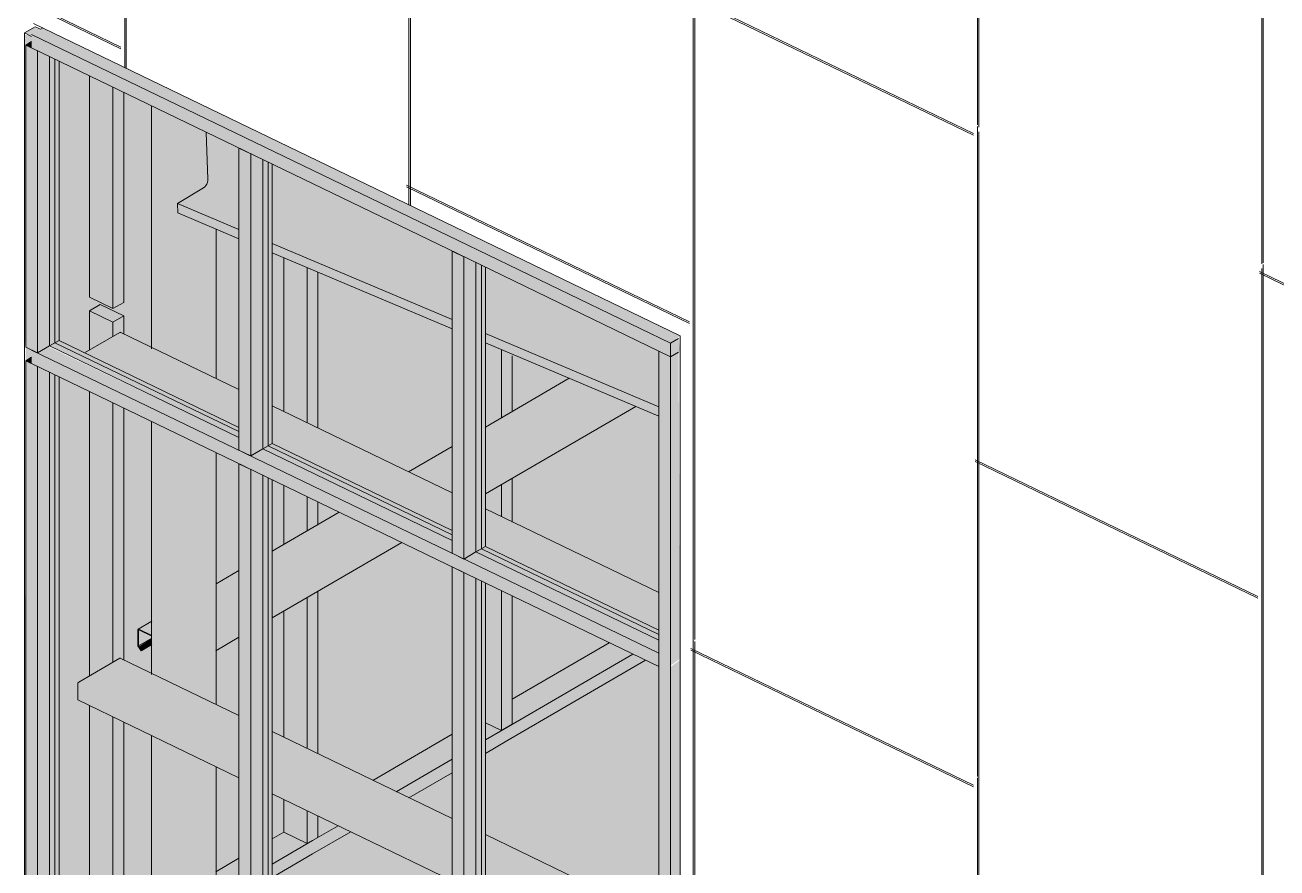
# Model space of a CAD drawing. Header units: inches. Extents: x 27328 to 120839, y -4075 to 4147.
# Drawn here: x 42355.1 to 42512.1, y -2144.7 to -2038.9 of the extents above; entities that cross this region are included whole.
import ezdxf

# ---------------------------------------------------------------- set-up
doc = ezdxf.new("R2010")
doc.units = ezdxf.units.IN
doc.header["$MEASUREMENT"] = 0
for name, color, linetype, lineweight in [('A-GLAZ-CURT', 52, 'Continuous', 9), ('A-GLAZ-CWMG', 51, 'Continuous', 9), ('A-WALL-PATT', 111, 'Continuous', 9), ('C-BLDG-PADS', 91, 'Continuous', 9), ('Conc', 7, 'Continuous', 9), ('L-SITE-WALL', 31, 'Continuous', 9), ('S-BEAM', 12, 'Continuous', 9), ('S-COLS', 52, 'Continuous', 9)]:
    doc.layers.add(name, color=color, linetype=linetype, lineweight=lineweight)

# ---------------------------------------------------------------- blocks, each defined once
blk = doc.blocks.new('HSS-Hollow Structural Section-Column - HSS6X6X1_4-556719-Axon - Looking South West')
at = {"layer": 'S-COLS'}
h = blk.add_hatch(color=256, dxfattribs=at)
h.paths.add_polyline_path([(-34535.29, -2163.25), (-34535.29, -2130.01), (-34539.04, -2128.2), (-34539.04, -2161.44)], flags=0)
h.paths.add_polyline_path([(-34535.29, -2122.18), (-34535.29, -2090.59), (-34539.04, -2088.78), (-34539.04, -2120.37), (-34536.44, -2121.63)], flags=0)
h.paths.add_polyline_path([(-34535.29, -2081.29), (-34535.33, -2062.75), (-34535.91, -2062.5), (-34535.95, -2061.33), (-34535.29, -2060.94), (-34535.29, -2050.97), (-34539.04, -2049.16), (-34539.04, -2079.48), (-34535.95, -2080.97)], flags=0)
h = blk.add_hatch(color=256, dxfattribs=at)
h.paths.add_polyline_path([(-34535.08, -2163.31), (-34534.63, -2163.23), (-34534.84, -2130.23), (-34535.29, -2130.01), (-34535.29, -2163.25)], flags=0)
h.paths.add_polyline_path([(-34534.63, -2122.5), (-34534.84, -2090.81), (-34535.29, -2090.59), (-34535.08, -2122.29), (-34534.7, -2122.47)], flags=0)
h.paths.add_polyline_path([(-34534.63, -2081.61), (-34534.84, -2062.96), (-34535.29, -2062.77), (-34535.08, -2081.39), (-34534.77, -2081.54)], flags=0)
h.paths.add_polyline_path([(-34535.29, -2060.94), (-34534.63, -2060.54), (-34534.84, -2051.19), (-34535.29, -2050.97), (-34535.29, -2059.46)], flags=0)
h = blk.add_hatch(color=256, dxfattribs=at)
h.paths.add_polyline_path([(-34534.63, -2163.23), (-34531.22, -2161.09), (-34531.22, -2131.98), (-34534.63, -2130.33), (-34534.63, -2161.54)], flags=0)
h.paths.add_polyline_path([(-34531.22, -2124.15), (-34531.43, -2092.46), (-34534.63, -2090.91), (-34534.63, -2122.5), (-34534.02, -2122.8)], flags=0)
h.paths.add_polyline_path([(-34531.22, -2083.26), (-34531.43, -2064.4), (-34534.63, -2063.04), (-34534.63, -2081.61), (-34531.22, -2083.26)], flags=0)
h.paths.add_polyline_path([(-34534.63, -2060.54), (-34532.27, -2058.9), (-34532.12, -2058.25), (-34532.39, -2052.37), (-34534.63, -2051.29), (-34534.63, -2059.37)], flags=0)
blk.add_hatch(color=256, dxfattribs=at).paths.add_polyline_path([(-34531.22, -2161.25), (-34531.11, -2161.09), (-34531.22, -2161.09)], flags=0)
for p, q in [((-34539.19, -2049.08), (-34539.19, -2079.57)), ((-34531.1, -2083.32), (-34531.1, -2064.54)), ((-34539.19, -2088.71), (-34539.19, -2120.47)), ((-34531.1, -2124.21), (-34531.1, -2092.62)), ((-34539.19, -2128.12), (-34539.19, -2161.26)), ((-34531.1, -2161.08), (-34531.1, -2132.04)), ((-34535.29, -2163.25), (-34539.04, -2161.44)), ((-34531.22, -2161.25), (-34534.63, -2163.23))]:
    blk.add_line(p, q, dxfattribs=at)
for points in [[(-34531.1, -2161.08, 0), (-34531.11, -2161.13, 0), (-34531.22, -2161.25, 0)], [(-34539.04, -2161.44, 0), (-34539.17, -2161.33, 0), (-34539.18, -2161.2, 0)], [(-34534.63, -2163.23, 0), (-34534.84, -2163.3, 0), (-34535.08, -2163.31, 0), (-34535.29, -2163.25, 0)]]:
    blk.add_polyline3d(points, dxfattribs=at)
blk = doc.blocks.new('W-Wide Flange - W21X166-773988-Axon - Looking South West')
at = {"layer": 'S-BEAM'}
h = blk.add_hatch(color=256, dxfattribs=at)
h.paths.add_polyline_path([(-34475.57, -2082.16), (-34475.57, -2079.85), (-34497.32, -2069.33), (-34497.32, -2072.97), (-34478.95, -2080.74)], flags=0)
h.paths.add_polyline_path([(-34501.49, -2071.21), (-34501.49, -2067.32), (-34524.07, -2056.4), (-34524.07, -2061.66), (-34506.34, -2069.15)], flags=0)
h.paths.add_polyline_path([(-34528.24, -2059.89), (-34528.24, -2054.38), (-34532.33, -2052.4), (-34532.08, -2058.27), (-34529.47, -2059.37)], flags=0)
h = blk.add_hatch(color=256, dxfattribs=at)
h.paths.add_polyline_path([(-34475.57, -2083.52), (-34475.57, -2082.16), (-34497.32, -2073.19), (-34497.32, -2074.33), (-34477.66, -2082.64)], flags=0)
h.paths.add_polyline_path([(-34501.49, -2072.56), (-34501.49, -2071.21), (-34524.07, -2061.88), (-34524.07, -2063.02), (-34507.23, -2070.14)], flags=0)
h.paths.add_polyline_path([(-34528.24, -2061.25), (-34528.24, -2059.89), (-34532.13, -2058.46), (-34532.53, -2059.26), (-34532.53, -2059.44), (-34530.09, -2060.47)], flags=0)
h = blk.add_hatch(color=256, dxfattribs=at)
h.paths.add_polyline_path([(-34475.57, -2086.86), (-34475.57, -2083.52), (-34497.32, -2074.33), (-34497.32, -2077.67), (-34480.98, -2084.58)], flags=0)
h.paths.add_polyline_path([(-34501.49, -2075.91), (-34501.49, -2072.56), (-34524.07, -2063.02), (-34523.89, -2066.43), (-34502.68, -2075.4)], flags=0)
h.paths.add_polyline_path([(-34528.24, -2064.59), (-34528.24, -2061.25), (-34532.86, -2059.48), (-34535.95, -2061.33), (-34531, -2063.42)], flags=0)
h = blk.add_hatch(color=256, dxfattribs=at)
h.paths.add_polyline_path([(-34475.57, -2088.02), (-34475.57, -2086.86), (-34497.32, -2077.67), (-34497.21, -2078.87), (-34488.25, -2082.66)], flags=0)
h.paths.add_polyline_path([(-34501.49, -2077.06), (-34501.49, -2075.91), (-34524.07, -2066.43), (-34524.07, -2067.51), (-34507.23, -2074.63)], flags=0)
h.paths.add_polyline_path([(-34528.24, -2065.75), (-34528.24, -2064.59), (-34535.95, -2061.33), (-34535.91, -2062.5), (-34535.33, -2062.75)], flags=0)
for p, q in [((-34532.12, -2058.25), (-34532.33, -2052.4)), ((-34535.95, -2061.33), (-34532.68, -2059.37)), ((-34535.91, -2062.5), (-34535.95, -2061.33)), ((-34535.95, -2061.33), (-34528.24, -2064.59)), ((-34535.91, -2062.5), (-34528.24, -2065.75)), ((-34524.07, -2066.36), (-34501.49, -2075.91)), ((-34524.07, -2067.51), (-34501.49, -2077.06)), ((-34497.32, -2077.67), (-34475.57, -2086.86)), ((-34497.32, -2078.82), (-34475.57, -2088.02))]:
    blk.add_line(p, q, dxfattribs=at)
blk.add_polyline3d([(-34532.68, -2059.37, 0), (-34532.53, -2059.26, 0), (-34532.39, -2059.09, 0), (-34532.27, -2058.9, 0), (-34532.18, -2058.68, 0), (-34532.13, -2058.46, 0), (-34532.12, -2058.25, 0)], dxfattribs=at)
blk = doc.blocks.new('Girt_C - 8_D-841280-Axon - Looking South West')
at = {"layer": 'S-BEAM'}
h = blk.add_hatch(color=256, dxfattribs=at)
h.paths.add_polyline_path([(-34475.57, -2156.59), (-34475.57, -2151.11), (-34497.32, -2140.6), (-34497.24, -2146.11)], flags=0)
h.paths.add_polyline_path([(-34501.49, -2144.05), (-34501.49, -2138.58), (-34524.07, -2127.66), (-34523.85, -2133.24), (-34507.23, -2141.28)], flags=0)
h.paths.add_polyline_path([(-34528.24, -2131.12), (-34528.24, -2125.64), (-34543.2, -2118.41), (-34548.34, -2121.4), (-34530.45, -2130.05)], flags=0)
h = blk.add_hatch(color=256, dxfattribs=at)
h.paths.add_polyline_path([(-34475.57, -2156.88), (-34475.57, -2156.59), (-34497.32, -2146.21), (-34497.23, -2146.41)], flags=0)
h.paths.add_polyline_path([(-34501.49, -2144.35), (-34501.49, -2144.05), (-34524.07, -2133.28), (-34523.98, -2133.47), (-34507.23, -2141.57)], flags=0)
h.paths.add_polyline_path([(-34528.24, -2131.41), (-34528.24, -2131.12), (-34548.43, -2121.5), (-34548.47, -2121.63), (-34530.44, -2130.35)], flags=0)
h = blk.add_hatch(color=256, dxfattribs=at)
h.paths.add_polyline_path([(-34475.57, -2158.89), (-34475.57, -2156.88), (-34497.32, -2146.37), (-34497.32, -2148.37)], flags=0)
h.paths.add_polyline_path([(-34501.49, -2146.35), (-34501.49, -2144.35), (-34524.07, -2133.43), (-34524.07, -2135.44), (-34501.99, -2146.11)], flags=0)
h.paths.add_polyline_path([(-34528.24, -2133.42), (-34528.24, -2131.41), (-34548.47, -2121.63), (-34548.47, -2123.64)], flags=0)
h = blk.add_hatch(color=256, dxfattribs=at)
h.paths.add_polyline_path([(-34475.57, -2151.11), (-34475.57, -2151.06), (-34485.91, -2146.11)], flags=0)
h.paths.add_polyline_path([(-34501.49, -2138.58), (-34501.49, -2138.53), (-34507.23, -2135.8)], flags=0)
h.paths.add_polyline_path([(-34528.24, -2125.64), (-34528.24, -2125.6), (-34530.95, -2124.33)], flags=0)
for p, q in [((-34548.34, -2121.4), (-34543.2, -2118.41)), ((-34543.2, -2118.41), (-34543.11, -2118.4)), ((-34528.24, -2125.59), (-34543.12, -2118.4)), ((-34548.47, -2123.64), (-34548.47, -2121.63)), ((-34548.47, -2123.64), (-34528.24, -2133.42)), ((-34501.49, -2138.53), (-34524.07, -2127.61)), ((-34523.98, -2135.48), (-34501.49, -2146.35)), ((-34475.57, -2151.06), (-34497.32, -2140.55)), ((-34497.23, -2148.41), (-34475.57, -2158.89))]:
    blk.add_line(p, q, dxfattribs=at)
blk.add_polyline3d([(-34548.47, -2121.63, 0), (-34548.43, -2121.5, 0), (-34548.34, -2121.4, 0)], dxfattribs=at)
blk = doc.blocks.new('Girt_C - 8_D-V92-Axon - Looking South West')
at = {"layer": 'S-BEAM'}
h = blk.add_hatch(color=256, dxfattribs=at)
h.paths.add_polyline_path([(-34475.57, -2114.91), (-34475.57, -2110.22), (-34497.32, -2099.7), (-34497.23, -2104.43), (-34494.81, -2105.6)], flags=0)
h.paths.add_polyline_path([(-34501.49, -2102.37), (-34501.49, -2097.69), (-34524.07, -2086.77), (-34524.07, -2091.45), (-34507.23, -2099.6)], flags=0)
h.paths.add_polyline_path([(-34528.24, -2089.44), (-34528.24, -2084.75), (-34543.2, -2077.51), (-34547.6, -2080.07), (-34531, -2088.1)], flags=0)
h = blk.add_hatch(color=256, dxfattribs=at)
h.paths.add_polyline_path([(-34475.57, -2110.22), (-34475.57, -2110.17), (-34487.54, -2104.43)], flags=0)
h.paths.add_polyline_path([(-34501.49, -2097.69), (-34501.49, -2097.64), (-34507.23, -2094.91)], flags=0)
h.paths.add_polyline_path([(-34528.24, -2084.75), (-34528.24, -2084.7), (-34531, -2083.41)], flags=0)
for p, q in [((-34547.6, -2080.07), (-34543.2, -2077.51)), ((-34543.2, -2077.51), (-34543.11, -2077.51)), ((-34528.24, -2084.7), (-34543.12, -2077.5)), ((-34501.49, -2097.64), (-34524.07, -2086.72)), ((-34475.57, -2110.17), (-34497.32, -2099.65))]:
    blk.add_line(p, q, dxfattribs=at)
blk = doc.blocks.new('Girt_C - 8_D-757212-Axon - Looking South West')
at = {"layer": 'S-BEAM'}
h = blk.add_hatch(color=256, dxfattribs=at)
h.paths.add_polyline_path([(-34539.18, -2115.55), (-34539.18, -2113.85), (-34540.78, -2114.78), (-34539.59, -2115.35)], flags=0)
h.paths.add_polyline_path([(-34531.11, -2115.15), (-34528.24, -2113.48), (-34528.24, -2107.47), (-34531.11, -2109.15)], flags=0)
h.paths.add_polyline_path([(-34524.07, -2111.05), (-34509.97, -2102.84), (-34515.6, -2100.11), (-34524.07, -2105.04)], flags=0)
h.paths.add_polyline_path([(-34501.49, -2097.64), (-34501.49, -2091.89), (-34506.88, -2095.03)], flags=0)
h.paths.add_polyline_path([(-34497.32, -2095.47), (-34480.76, -2085.83), (-34486.73, -2083.3), (-34497.32, -2089.46)], flags=0)
h = blk.add_hatch(color=256, dxfattribs=at)
h.paths.add_polyline_path([(-34531.11, -2115.46), (-34528.24, -2113.58), (-34528.24, -2113.48), (-34531.11, -2115.36)], flags=0)
h.paths.add_polyline_path([(-34524.07, -2111.36), (-34509.88, -2102.88), (-34509.97, -2102.84), (-34524.07, -2111.26), (-34524.07, -2111.36)], flags=0)
h.paths.add_polyline_path([(-34497.32, -2095.78), (-34480.67, -2085.86), (-34480.76, -2085.83), (-34497.32, -2095.68), (-34497.32, -2095.78)], flags=0)
h = blk.add_hatch(color=256, dxfattribs=at)
h.paths.add_polyline_path([(-34531.11, -2117.47), (-34528.24, -2115.79), (-34528.24, -2113.79), (-34531.11, -2115.46)], flags=0)
h.paths.add_polyline_path([(-34524.07, -2113.36), (-34507.8, -2103.89), (-34509.68, -2102.98), (-34524.07, -2111.36)], flags=0)
h.paths.add_polyline_path([(-34497.32, -2097.78), (-34478.46, -2086.8), (-34480.45, -2085.96), (-34497.32, -2095.78)], flags=0)
for points in [[(-34540.84, -2116.87), (-34539.18, -2115.91), (-34539.18, -2115.64), (-34540.84, -2114.9)], [(-34539.18, -2115.64), (-34539.18, -2115.55), (-34540.78, -2114.87)], [(-34540.44, -2117.44), (-34539.18, -2116.71), (-34539.18, -2115.91), (-34540.78, -2116.95)]]:
    blk.add_hatch(color=256, dxfattribs=at).paths.add_polyline_path(points, flags=0)
for p, q in [((-34486.79, -2083.27), (-34497.32, -2089.41)), ((-34497.32, -2097.78), (-34478.46, -2086.8)), ((-34501.49, -2091.84), (-34506.98, -2095.03)), ((-34515.66, -2100.09), (-34524.07, -2104.98)), ((-34524.07, -2113.36), (-34507.8, -2103.89)), ((-34528.24, -2107.42), (-34531.11, -2109.09)), ((-34539.17, -2113.78), (-34540.87, -2114.77)), ((-34540.92, -2114.87), (-34540.92, -2116.88)), ((-34540.84, -2116.87), (-34540.84, -2114.9)), ((-34539.17, -2115.56), (-34540.78, -2114.78)), ((-34540.78, -2114.87), (-34539.17, -2115.65)), ((-34540.92, -2116.88), (-34540.49, -2117.49)), ((-34539.17, -2115.9), (-34540.84, -2116.87)), ((-34540.44, -2117.44), (-34540.84, -2116.87)), ((-34539.17, -2116.72), (-34540.49, -2117.49)), ((-34539.17, -2116.7), (-34540.44, -2117.44)), ((-34531.15, -2117.49), (-34528.24, -2115.79)), ((-34540.49, -2117.49), (-34540.44, -2117.44))]:
    blk.add_line(p, q, dxfattribs=at)
for points in [[(-34540.78, -2114.78, 0), (-34540.85, -2114.77, 0), (-34540.9, -2114.8, 0), (-34540.92, -2114.87, 0)], [(-34540.84, -2114.9, 0), (-34540.83, -2114.88, 0), (-34540.81, -2114.86, 0), (-34540.78, -2114.87, 0)]]:
    blk.add_polyline3d(points, dxfattribs=at)
blk = doc.blocks.new('Rectangular Mullion - Rectangular Mullion 1-779229-Axon - Looking South West')
at = {"layer": 'A-GLAZ-CWMG'}
for points in [[(-34493.95, -2126.71), (-34478.82, -2117.9), (-34481.78, -2116.47), (-34493.95, -2123.56), (-34493.95, -2125.66)], [(-34494.62, -2128.8), (-34477.4, -2118.59), (-34478.82, -2117.9), (-34494.62, -2127.1)]]:
    blk.add_hatch(color=256, dxfattribs=at).paths.add_polyline_path(points, flags=0)
for p, q in [((-34493.95, -2123.56), (-34481.78, -2116.47)), ((-34494.62, -2127.1), (-34478.82, -2117.9)), ((-34494.62, -2128.8), (-34477.23, -2118.67))]:
    blk.add_line(p, q, dxfattribs=at)
blk = doc.blocks.new('Rectangular Mullion - Rectangular Mullion 1-V119-Axon - Looking South West')
at = {"layer": 'A-GLAZ-CWMG'}
h = blk.add_hatch(color=256, dxfattribs=at)
h.paths.add_polyline_path([(-34518.32, -2140.91), (-34515.79, -2139.44), (-34518.32, -2138.22)], flags=0)
h.paths.add_polyline_path([(-34508.46, -2135.16), (-34501.49, -2131.1), (-34501.49, -2127.95), (-34511.41, -2133.73)], flags=0)
h.paths.add_polyline_path([(-34497.32, -2128.67), (-34495.29, -2127.5), (-34497.32, -2126.52), (-34497.32, -2127.5)], flags=0)
h = blk.add_hatch(color=256, dxfattribs=at)
h.paths.add_polyline_path([(-34518.99, -2142.99), (-34514.2, -2140.21), (-34515.79, -2139.44), (-34518.99, -2141.3)], flags=0)
h.paths.add_polyline_path([(-34506.87, -2135.93), (-34501.49, -2132.8), (-34501.49, -2131.1), (-34508.46, -2135.16), (-34507.23, -2135.75)], flags=0)
h.paths.add_polyline_path([(-34497.32, -2130.37), (-34494.62, -2128.8), (-34494.62, -2127.1), (-34497.32, -2128.67)], flags=0)
for p, q in [((-34511.46, -2133.76), (-34501.49, -2127.95)), ((-34497.32, -2128.67), (-34494.62, -2127.1)), ((-34497.32, -2130.37), (-34494.62, -2128.8)), ((-34508.5, -2135.19), (-34501.49, -2131.1)), ((-34506.91, -2135.96), (-34501.49, -2132.8)), ((-34518.99, -2141.3), (-34515.79, -2139.44)), ((-34518.99, -2142.99), (-34514.2, -2140.21))]:
    blk.add_line(p, q, dxfattribs=at)
blk = doc.blocks.new('Rectangular Mullion - Rectangular Mullion 1-V120-Axon - Looking South West')
at = {"layer": 'A-GLAZ-CWMG'}
h = blk.add_hatch(color=256, dxfattribs=at)
h.paths.add_polyline_path([(-34542.69, -2155.1), (-34539.18, -2153.06), (-34539.18, -2149.9), (-34542.69, -2151.95)], flags=0)
h.paths.add_polyline_path([(-34531.11, -2148.36), (-34528.24, -2146.68), (-34528.24, -2143.53), (-34531.11, -2145.41), (-34531.11, -2146.11)], flags=0)
h.paths.add_polyline_path([(-34524.07, -2144.25), (-34519.67, -2141.69), (-34522.62, -2140.26), (-34524.07, -2141.1)], flags=0)
h = blk.add_hatch(color=256, dxfattribs=at)
h.paths.add_polyline_path([(-34543.37, -2157.19), (-34539.18, -2154.75), (-34539.18, -2153.06), (-34543.37, -2155.5)], flags=0)
h.paths.add_polyline_path([(-34531.11, -2150.05), (-34528.24, -2148.38), (-34528.24, -2146.68), (-34531.11, -2148.36)], flags=0)
h.paths.add_polyline_path([(-34524.07, -2145.95), (-34518.99, -2142.99), (-34518.99, -2141.3), (-34524.07, -2144.25)], flags=0)
for p, q in [((-34524.07, -2141.1), (-34522.62, -2140.26)), ((-34524.07, -2144.25), (-34518.99, -2141.3)), ((-34531.12, -2145.21), (-34528.24, -2143.53)), ((-34524.07, -2145.95), (-34518.99, -2142.99)), ((-34531.12, -2148.36), (-34528.24, -2146.68)), ((-34531.12, -2150.06), (-34528.24, -2148.38)), ((-34542.69, -2151.95), (-34539.17, -2149.9)), ((-34543.37, -2155.5), (-34539.17, -2153.05)), ((-34543.37, -2157.19), (-34539.17, -2154.74)), ((-34545.41, -2155.23), (-34546.32, -2155.76))]:
    blk.add_line(p, q, dxfattribs=at)
blk = doc.blocks.new('Rectangular Mullion - Rectangular Mullion 1-827457-Axon - Looking South West')
at = {"layer": 'A-GLAZ-CWMG'}
blk.add_hatch(color=256, dxfattribs=at).paths.add_polyline_path([(-34554.99, -2159.3), (-34554.99, -2081.07), (-34554.25, -2080.64), (-34554.25, -2079.73), (-34554.99, -2079.37), (-34555.16, -2159.21)], flags=0)
blk.add_line((-34555.16, -2159.21), (-34555.16, -2078.7), dxfattribs=at)
blk = doc.blocks.new('Rectangular Mullion - Rectangular Mullion 1-827803-Axon - Looking South West')
at = {"layer": 'A-GLAZ-CWMG'}
for points in [[(-34554.25, -2040.37), (-34554.25, -2040.11), (-34553.14, -2039.46), (-34554.02, -2039.26), (-34555.16, -2039.92), (-34554.78, -2040.11)], [(-34554.99, -2078.78), (-34554.99, -2041.45), (-34554.25, -2041.01), (-34554.25, -2040.37), (-34555.16, -2040.11), (-34555.16, -2078.7)]]:
    blk.add_hatch(color=256, dxfattribs=at).paths.add_polyline_path(points, flags=0)
for p, q in [((-34553.82, -2039.14), (-34555.16, -2039.92)), ((-34555.16, -2039.92), (-34554.25, -2040.37)), ((-34555.16, -2078.7), (-34555.16, -2039.92)), ((-34553.14, -2039.46), (-34553.82, -2039.14))]:
    blk.add_line(p, q, dxfattribs=at)
blk = doc.blocks.new('Rectangular Mullion - Rectangular Mullion 1-827449-Axon - Looking South West')
at = {"layer": 'A-GLAZ-CWMG'}
h = blk.add_hatch(color=256, dxfattribs=at)
h.paths.add_polyline_path([(-34495.29, -2127.5), (-34495.29, -2109.94), (-34497.32, -2108.96), (-34497.32, -2126.52), (-34496.1, -2127.1)], flags=0)
h.paths.add_polyline_path([(-34495.29, -2100.63), (-34495.29, -2096.61), (-34497.32, -2097.78), (-34497.32, -2099.65), (-34495.32, -2100.62)], flags=0)
h.paths.add_polyline_path([(-34497.32, -2089.41), (-34495.29, -2088.04), (-34495.47, -2079.6), (-34497.32, -2078.97), (-34497.32, -2087.75)], flags=0)
h = blk.add_hatch(color=256, dxfattribs=at)
h.paths.add_polyline_path([(-34495.29, -2127.5), (-34493.95, -2126.71), (-34493.95, -2110.59), (-34495.29, -2109.94), (-34495.29, -2124.42)], flags=0)
h.paths.add_polyline_path([(-34493.95, -2101.29), (-34493.95, -2095.82), (-34495.29, -2096.61), (-34495.29, -2100.63)], flags=0)
h.paths.add_polyline_path([(-34495.29, -2088.23), (-34493.95, -2087.45), (-34494.07, -2080.19), (-34495.29, -2079.68), (-34495.29, -2084.2)], flags=0)
for p, q in [((-34495.29, -2079.68), (-34495.29, -2088.29)), ((-34493.95, -2080.47), (-34493.95, -2087.5)), ((-34495.29, -2096.61), (-34495.29, -2100.68)), ((-34493.95, -2095.82), (-34493.95, -2101.33)), ((-34495.29, -2109.94), (-34495.29, -2127.5)), ((-34493.95, -2110.59), (-34493.95, -2126.71)), ((-34495.29, -2127.5), (-34497.32, -2126.52)), ((-34493.95, -2126.71), (-34495.29, -2127.5))]:
    blk.add_line(p, q, dxfattribs=at)
blk = doc.blocks.new('Rectangular Mullion - Rectangular Mullion 1-V121-Axon - Looking South West')
at = {"layer": 'A-GLAZ-CWMG'}
h = blk.add_hatch(color=256, dxfattribs=at)
h.paths.add_polyline_path([(-34519.67, -2141.69), (-34519.67, -2137.56), (-34522.62, -2136.13), (-34522.59, -2140.28), (-34520.48, -2141.3)], flags=0)
h.paths.add_polyline_path([(-34519.67, -2129.74), (-34519.67, -2110.8), (-34522.62, -2112.52), (-34522.62, -2128.31)], flags=0)
h.paths.add_polyline_path([(-34522.62, -2104.15), (-34519.67, -2102.23), (-34519.67, -2098.15), (-34522.62, -2096.72), (-34522.62, -2101.78)], flags=0)
h.paths.add_polyline_path([(-34519.67, -2088.85), (-34519.67, -2069.37), (-34522.62, -2068.12), (-34522.62, -2087.42)], flags=0)
h = blk.add_hatch(color=256, dxfattribs=at)
h.paths.add_polyline_path([(-34519.67, -2141.69), (-34518.32, -2140.91), (-34518.32, -2138.22), (-34519.67, -2137.56)], flags=0)
h.paths.add_polyline_path([(-34518.32, -2130.39), (-34518.32, -2110.02), (-34519.67, -2110.8), (-34519.67, -2129.74)], flags=0)
h.paths.add_polyline_path([(-34519.67, -2102.43), (-34518.32, -2101.64), (-34518.32, -2098.8), (-34519.67, -2098.15), (-34519.67, -2102.07)], flags=0)
h.paths.add_polyline_path([(-34518.32, -2089.5), (-34518.32, -2069.94), (-34519.67, -2069.37), (-34519.67, -2088.85)], flags=0)
for p, q in [((-34522.62, -2087.42), (-34522.62, -2068.12)), ((-34519.67, -2069.37), (-34519.67, -2088.85)), ((-34518.32, -2069.94), (-34518.32, -2089.5)), ((-34522.62, -2104.15), (-34522.62, -2096.72)), ((-34519.67, -2098.15), (-34519.67, -2102.48)), ((-34518.32, -2098.8), (-34518.32, -2101.7)), ((-34519.67, -2110.8), (-34519.67, -2129.74)), ((-34518.32, -2110.02), (-34518.32, -2130.39)), ((-34522.62, -2128.31), (-34522.62, -2112.52)), ((-34522.62, -2140.26), (-34522.62, -2136.13)), ((-34519.67, -2137.56), (-34519.67, -2141.69)), ((-34518.32, -2138.22), (-34518.32, -2140.91)), ((-34519.67, -2141.69), (-34522.62, -2140.26)), ((-34518.32, -2140.91), (-34519.67, -2141.69))]:
    blk.add_line(p, q, dxfattribs=at)
blk = doc.blocks.new('Rectangular Mullion - Rectangular Mullion 1-V122-Axon - Looking South West')
at = {"layer": 'A-GLAZ-CWMG'}
blk.add_hatch(color=256, dxfattribs=at).paths.add_polyline_path([(-34544.04, -2076.22), (-34542.69, -2075.43), (-34545.65, -2074), (-34547, -2074.79)], flags=0)
h = blk.add_hatch(color=256, dxfattribs=at)
h.paths.add_polyline_path([(-34544.04, -2155.89), (-34544.04, -2125.78), (-34547, -2124.35), (-34547, -2154.46)], flags=0)
h.paths.add_polyline_path([(-34547, -2120.62), (-34544.04, -2118.89), (-34544.04, -2086.36), (-34547, -2084.93), (-34547, -2118.41)], flags=0)
h.paths.add_polyline_path([(-34547, -2079.72), (-34544.04, -2078), (-34544.04, -2076.22), (-34547, -2074.79), (-34547, -2078.16)], flags=0)
h = blk.add_hatch(color=256, dxfattribs=at)
h.paths.add_polyline_path([(-34544.04, -2155.89), (-34542.69, -2155.1), (-34542.69, -2126.43), (-34544.04, -2125.78), (-34544.04, -2146.11)], flags=0)
h.paths.add_polyline_path([(-34544.04, -2118.89), (-34543.1, -2118.41), (-34542.69, -2118.4), (-34542.69, -2087.01), (-34544.04, -2086.36), (-34544.04, -2118.41)], flags=0)
h.paths.add_polyline_path([(-34544.04, -2078), (-34543.1, -2077.51), (-34542.69, -2077.51), (-34542.69, -2075.43), (-34544.04, -2076.22), (-34544.04, -2077.51)], flags=0)
for p, q in [((-34545.65, -2074), (-34547, -2074.79)), ((-34542.69, -2075.43), (-34545.65, -2074)), ((-34547, -2074.79), (-34544.04, -2076.22)), ((-34547, -2079.72), (-34547, -2074.79)), ((-34544.04, -2076.22), (-34542.69, -2075.43)), ((-34544.04, -2076.22), (-34544.04, -2078)), ((-34542.69, -2075.43), (-34542.69, -2077.71)), ((-34547, -2120.62), (-34547, -2084.93)), ((-34544.04, -2086.36), (-34544.04, -2118.89)), ((-34542.69, -2087.01), (-34542.69, -2118.6)), ((-34547, -2154.46), (-34547, -2124.35)), ((-34544.04, -2125.78), (-34544.04, -2155.89)), ((-34542.69, -2126.43), (-34542.69, -2155.1)), ((-34544.04, -2155.89), (-34547, -2154.46)), ((-34542.69, -2155.1), (-34544.04, -2155.89))]:
    blk.add_line(p, q, dxfattribs=at)
blk = doc.blocks.new('Rectangular Mullion - Rectangular Mullion 1-827940-Axon - Looking South West')
at = {"layer": 'A-GLAZ-CWMG'}
for points in [[(-34544.04, -2074.52), (-34544.04, -2046.74), (-34547, -2045.31), (-34547, -2073.09)], [(-34544.04, -2074.52), (-34542.69, -2073.74), (-34542.69, -2047.39), (-34544.04, -2046.74), (-34544.04, -2062.75)]]:
    blk.add_hatch(color=256, dxfattribs=at).paths.add_polyline_path(points, flags=0)
for p, q in [((-34547, -2073.09), (-34547, -2045.31)), ((-34544.04, -2046.74), (-34544.04, -2074.52)), ((-34542.69, -2047.39), (-34542.69, -2073.74)), ((-34544.04, -2074.52), (-34547, -2073.09)), ((-34542.69, -2073.74), (-34544.04, -2074.52))]:
    blk.add_line(p, q, dxfattribs=at)
blk = doc.blocks.new('System Panel - Glazed-827432-Axon - Looking South West')
at = {"layer": 'A-GLAZ-CURT', "transparency": 33554458}
blk.add_hatch(color=256, dxfattribs=at).paths.add_polyline_path([(-34475.57, -2197.53), (-34475.57, -2119.47), (-34498.5, -2108.39), (-34498.5, -2186.44), (-34497.41, -2186.97)], flags=0)
at = {"layer": 'A-GLAZ-CURT'}
for p, q in [((-34498.5, -2108.39), (-34498.5, -2186.44)), ((-34497.82, -2186.05), (-34497.82, -2108.71)), ((-34498.5, -2186.44), (-34497.82, -2186.05)), ((-34475.57, -2196.81), (-34497.82, -2186.05)), ((-34498.5, -2186.44), (-34475.57, -2197.53))]:
    blk.add_line(p, q, dxfattribs=at)
blk = doc.blocks.new('System Panel - Glazed-827433-Axon - Looking South West')
at = {"layer": 'A-GLAZ-CURT', "transparency": 33554458}
blk.add_hatch(color=256, dxfattribs=at).paths.add_polyline_path([(-34528.24, -2172.06), (-34528.24, -2094), (-34551.99, -2082.52), (-34551.99, -2160.57), (-34550.91, -2161.09)], flags=0)
at = {"layer": 'A-GLAZ-CURT'}
for p, q in [((-34551.99, -2082.52), (-34551.99, -2160.57)), ((-34551.32, -2160.18), (-34551.32, -2082.84)), ((-34551.99, -2160.57), (-34551.32, -2160.18)), ((-34551.99, -2160.57), (-34528.24, -2172.06)), ((-34528.24, -2171.34), (-34551.32, -2160.18))]:
    blk.add_line(p, q, dxfattribs=at)
blk = doc.blocks.new('System Panel - Glazed-827434-Axon - Looking South West')
at = {"layer": 'A-GLAZ-CURT', "transparency": 33554458}
blk.add_hatch(color=256, dxfattribs=at).paths.add_polyline_path([(-34475.57, -2116.16), (-34475.57, -2079.85), (-34498.5, -2068.76), (-34498.5, -2105.08), (-34497.41, -2105.6)], flags=0)
at = {"layer": 'A-GLAZ-CURT'}
for p, q in [((-34498.5, -2068.76), (-34498.5, -2105.08)), ((-34497.82, -2104.68), (-34497.82, -2069.09)), ((-34498.5, -2105.08), (-34497.82, -2104.68)), ((-34498.5, -2105.08), (-34475.57, -2116.16)), ((-34475.57, -2115.44), (-34497.82, -2104.68))]:
    blk.add_line(p, q, dxfattribs=at)
blk = doc.blocks.new('System Panel - Glazed-827435-Axon - Looking South West')
at = {"layer": 'A-GLAZ-CURT', "transparency": 33554458}
blk.add_hatch(color=256, dxfattribs=at).paths.add_polyline_path([(-34528.24, -2090.69), (-34528.24, -2054.38), (-34551.99, -2042.89), (-34551.99, -2079.2), (-34550.91, -2079.73)], flags=0)
at = {"layer": 'A-GLAZ-CURT'}
for p, q in [((-34551.99, -2042.89), (-34551.99, -2079.2)), ((-34551.32, -2078.81), (-34551.32, -2043.22)), ((-34551.99, -2079.2), (-34551.32, -2078.81)), ((-34551.99, -2079.2), (-34528.24, -2090.69)), ((-34528.24, -2089.97), (-34551.32, -2078.81))]:
    blk.add_line(p, q, dxfattribs=at)
blk = doc.blocks.new('Rectangular Mullion - Rectangular Mullion 1-769201-Axon - Looking South West')
at = {"layer": 'A-GLAZ-CWMG'}
for points in [[(-34500.75, -2065.98), (-34499.34, -2065.16), (-34526.09, -2052.22), (-34527.5, -2053.04), (-34507.23, -2062.84)], [(-34500.75, -2067.67), (-34500.75, -2065.98), (-34527.5, -2053.04), (-34527.5, -2054.74), (-34507.23, -2064.54)]]:
    blk.add_hatch(color=256, dxfattribs=at).paths.add_polyline_path(points, flags=0)
for p, q in [((-34500.75, -2065.98), (-34527.5, -2053.04)), ((-34500.75, -2067.67), (-34527.5, -2054.74))]:
    blk.add_line(p, q, dxfattribs=at)
blk = doc.blocks.new('Rectangular Mullion - Rectangular Mullion 1-827438-Axon - Looking South West')
at = {"layer": 'A-GLAZ-CWMG'}
for points in [[(-34474.09, -2119.34), (-34474.09, -2080.57), (-34475.57, -2079.85), (-34475.57, -2118.63)], [(-34474.09, -2119.34), (-34472.9, -2118.5), (-34473.08, -2079.98), (-34474.09, -2080.57), (-34474.09, -2118.62)]]:
    blk.add_hatch(color=256, dxfattribs=at).paths.add_polyline_path(points, flags=0)
for p, q in [((-34475.57, -2079.85), (-34474.09, -2080.57)), ((-34475.57, -2118.63), (-34475.57, -2079.85)), ((-34474.09, -2080.57), (-34473.08, -2079.98)), ((-34474.09, -2119.34), (-34474.09, -2080.57))]:
    blk.add_line(p, q, dxfattribs=at)
blk = doc.blocks.new('Rectangular Mullion - Rectangular Mullion 1-827439-Axon - Looking South West')
at = {"layer": 'A-GLAZ-CWMG'}
for points in [[(-34474.09, -2199.86), (-34474.09, -2119.34), (-34475.57, -2118.63), (-34475.57, -2199.14)], [(-34474.09, -2199.86), (-34472.9, -2199.16), (-34472.9, -2118.64), (-34474.09, -2119.51), (-34474.09, -2171.07)]]:
    blk.add_hatch(color=256, dxfattribs=at).paths.add_polyline_path(points, flags=0)
for p, q in [((-34475.57, -2199.14), (-34475.57, -2118.63)), ((-34474.09, -2199.86), (-34474.09, -2119.34)), ((-34474.09, -2199.86), (-34475.57, -2199.14)), ((-34473.08, -2199.27), (-34474.09, -2199.86))]:
    blk.add_line(p, q, dxfattribs=at)
blk = doc.blocks.new('Rectangular Mullion - Rectangular Mullion 1-769364-Axon - Looking South West')
at = {"layer": 'A-GLAZ-CWMG'}
for points in [[(-34475.57, -2116.16), (-34475.57, -2114.91), (-34497.39, -2104.43), (-34498.5, -2105.08), (-34497.32, -2105.65)], [(-34475.57, -2119.47), (-34475.57, -2117.78), (-34500.75, -2105.6), (-34500.75, -2107.3)], [(-34475.57, -2117.78), (-34475.57, -2116.16), (-34498.5, -2105.08), (-34500.01, -2105.96), (-34477.4, -2116.89)]]:
    blk.add_hatch(color=256, dxfattribs=at).paths.add_polyline_path(points, flags=0)
for p, q in [((-34497.23, -2104.43), (-34475.57, -2114.91)), ((-34475.57, -2117.78), (-34500.75, -2105.6)), ((-34475.57, -2119.47), (-34500.75, -2107.3)), ((-34475.57, -2117.78), (-34475.57, -2119.47))]:
    blk.add_line(p, q, dxfattribs=at)
blk = doc.blocks.new('Rectangular Mullion - Rectangular Mullion 1-769423-Axon - Looking South West')
at = {"layer": 'A-GLAZ-CWMG'}
for points in [[(-34528.24, -2092.31), (-34528.24, -2090.69), (-34552.16, -2079.3), (-34553.51, -2080.09), (-34530.06, -2091.43)], [(-34528.24, -2090.69), (-34528.24, -2089.44), (-34550.81, -2078.52), (-34551.99, -2079.2), (-34531, -2089.36)], [(-34527.5, -2094.36), (-34527.5, -2092.67), (-34554.25, -2079.73), (-34554.25, -2081.43)]]:
    blk.add_hatch(color=256, dxfattribs=at).paths.add_polyline_path(points, flags=0)
for p, q in [((-34550.81, -2078.52), (-34528.24, -2089.44)), ((-34527.5, -2092.67), (-34554.25, -2079.73)), ((-34527.5, -2094.36), (-34554.25, -2081.43))]:
    blk.add_line(p, q, dxfattribs=at)
blk = doc.blocks.new('Rectangular Mullion - Rectangular Mullion 1-827430-Axon - Looking South West')
at = {"layer": 'A-GLAZ-CWMG'}
for points in [[(-34526.76, -2174.39), (-34526.76, -2094.72), (-34528.24, -2094), (-34528.24, -2173.67)], [(-34526.76, -2174.39), (-34525.24, -2173.5), (-34525.24, -2095.45), (-34526.76, -2094.72), (-34526.76, -2174.03)], [(-34525.24, -2173.5), (-34524.07, -2172.82), (-34524.07, -2096.02), (-34525.24, -2095.45), (-34525.24, -2146.11)]]:
    blk.add_hatch(color=256, dxfattribs=at).paths.add_polyline_path(points, flags=0)
for p, q in [((-34528.24, -2094), (-34526.76, -2094.72)), ((-34528.24, -2094), (-34528.24, -2173.67)), ((-34526.76, -2094.72), (-34526.76, -2174.39)), ((-34524.07, -2096.02), (-34524.07, -2172.82)), ((-34526.76, -2174.39), (-34528.24, -2173.67)), ((-34525.24, -2173.5), (-34526.76, -2174.39)), ((-34524.07, -2172.82), (-34525.24, -2173.5))]:
    blk.add_line(p, q, dxfattribs=at)
blk = doc.blocks.new('Rectangular Mullion - Rectangular Mullion 1-V123-Axon - Looking South West')
at = {"layer": 'A-GLAZ-CWMG'}
for points in [[(-34554.25, -2081.43), (-34554.25, -2080.64), (-34554.99, -2081.07)], [(-34553.51, -2161.45), (-34553.51, -2081.78), (-34554.99, -2081.07), (-34554.99, -2160.74)], [(-34553.51, -2161.45), (-34551.99, -2160.57), (-34551.99, -2082.52), (-34553.51, -2081.78), (-34553.51, -2161.09)], [(-34551.99, -2160.57), (-34550.81, -2159.88), (-34550.81, -2083.09), (-34551.99, -2082.52), (-34551.99, -2146.11)]]:
    blk.add_hatch(color=256, dxfattribs=at).paths.add_polyline_path(points, flags=0)
for p, q in [((-34554.25, -2080.64), (-34554.99, -2081.07)), ((-34554.99, -2081.07), (-34553.51, -2081.78)), ((-34554.99, -2081.07), (-34554.99, -2160.74)), ((-34553.51, -2081.78), (-34553.51, -2161.45)), ((-34550.81, -2083.09), (-34550.81, -2159.88)), ((-34553.51, -2161.45), (-34554.99, -2160.74)), ((-34551.99, -2160.57), (-34553.51, -2161.45)), ((-34550.81, -2159.88), (-34551.99, -2160.57))]:
    blk.add_line(p, q, dxfattribs=at)
blk = doc.blocks.new('Rectangular Mullion - Rectangular Mullion 1-827431-Axon - Looking South West')
at = {"layer": 'A-GLAZ-CWMG'}
for points in [[(-34526.76, -2093.02), (-34526.76, -2055.1), (-34528.24, -2054.38), (-34528.24, -2092.31), (-34527.5, -2092.67)], [(-34526.76, -2093.02), (-34525.24, -2092.14), (-34525.24, -2055.83), (-34526.76, -2055.1), (-34526.76, -2092.67)], [(-34525.24, -2092.14), (-34524.07, -2091.45), (-34524.07, -2056.4), (-34525.24, -2055.83), (-34525.24, -2089.75)]]:
    blk.add_hatch(color=256, dxfattribs=at).paths.add_polyline_path(points, flags=0)
for p, q in [((-34528.24, -2054.38), (-34526.76, -2055.1)), ((-34528.24, -2054.38), (-34528.24, -2092.31)), ((-34526.76, -2055.1), (-34526.76, -2093.02)), ((-34524.07, -2056.4), (-34524.07, -2091.45)), ((-34524.07, -2091.45), (-34525.24, -2092.14)), ((-34526.76, -2093.02), (-34528.24, -2092.31)), ((-34525.24, -2092.14), (-34526.76, -2093.02))]:
    blk.add_line(p, q, dxfattribs=at)
blk = doc.blocks.new('Rectangular Mullion - Rectangular Mullion 1-V124-Axon - Looking South West')
at = {"layer": 'A-GLAZ-CWMG'}
for points in [[(-34554.25, -2041.8), (-34554.25, -2041.01), (-34554.99, -2041.45)], [(-34553.51, -2080.09), (-34553.51, -2042.16), (-34554.99, -2041.45), (-34554.99, -2079.37)], [(-34553.51, -2080.09), (-34551.99, -2079.2), (-34551.99, -2042.89), (-34553.51, -2042.16), (-34553.51, -2079.73)], [(-34551.99, -2079.2), (-34550.81, -2078.52), (-34550.81, -2043.46), (-34551.99, -2042.89), (-34551.99, -2062.75)]]:
    blk.add_hatch(color=256, dxfattribs=at).paths.add_polyline_path(points, flags=0)
for p, q in [((-34554.25, -2041.01), (-34554.99, -2041.45)), ((-34554.99, -2041.45), (-34553.51, -2042.16)), ((-34554.99, -2041.45), (-34554.99, -2079.37)), ((-34553.51, -2042.16), (-34553.51, -2080.09)), ((-34550.81, -2043.46), (-34550.81, -2078.52)), ((-34553.51, -2080.09), (-34554.99, -2079.37)), ((-34551.99, -2079.2), (-34553.51, -2080.09)), ((-34550.81, -2078.52), (-34551.99, -2079.2))]:
    blk.add_line(p, q, dxfattribs=at)
blk = doc.blocks.new('Rectangular Mullion - Rectangular Mullion 1-779532-Axon - Looking South West')
at = {"layer": 'A-GLAZ-CWMG'}
for points in [[(-34474.09, -2078.87), (-34472.9, -2077.95), (-34499.34, -2065.16), (-34500.75, -2065.98), (-34476, -2077.95)], [(-34474.09, -2080.57), (-34474.09, -2078.87), (-34500.75, -2065.98), (-34500.75, -2067.67)], [(-34474.09, -2080.57), (-34472.9, -2079.87), (-34473.08, -2078.28), (-34474.09, -2078.87), (-34474.09, -2080.19)]]:
    blk.add_hatch(color=256, dxfattribs=at).paths.add_polyline_path(points, flags=0)
for p, q in [((-34474.09, -2078.87), (-34500.75, -2065.98)), ((-34474.09, -2080.57), (-34500.75, -2067.67)), ((-34473.08, -2078.28), (-34474.09, -2078.87)), ((-34474.09, -2078.87), (-34474.09, -2080.57)), ((-34474.09, -2080.57), (-34473.08, -2079.98))]:
    blk.add_line(p, q, dxfattribs=at)
blk = doc.blocks.new('Rectangular Mullion - Rectangular Mullion 1-779533-Axon - Looking South West')
at = {"layer": 'A-GLAZ-CWMG'}
for points in [[(-34501.49, -2103.63), (-34501.49, -2102.37), (-34524.07, -2091.45), (-34525.24, -2092.14), (-34507.23, -2100.85)], [(-34500.75, -2107.3), (-34500.75, -2105.6), (-34527.5, -2092.67), (-34527.5, -2094.36), (-34506.68, -2104.43)], [(-34501.49, -2105.24), (-34501.49, -2103.63), (-34525.24, -2092.14), (-34526.72, -2093.04), (-34503.17, -2104.43)]]:
    blk.add_hatch(color=256, dxfattribs=at).paths.add_polyline_path(points, flags=0)
for p, q in [((-34524.07, -2091.45), (-34501.49, -2102.37)), ((-34500.75, -2105.6), (-34527.5, -2092.67)), ((-34500.75, -2107.3), (-34527.5, -2094.36))]:
    blk.add_line(p, q, dxfattribs=at)
blk = doc.blocks.new('Rectangular Mullion - Rectangular Mullion 1-827464-Axon - Looking South West')
at = {"layer": 'A-GLAZ-CWMG'}
for points in [[(-34500.01, -2187.32), (-34500.01, -2107.65), (-34501.49, -2106.94), (-34501.49, -2186.61)], [(-34500.01, -2187.32), (-34498.5, -2186.44), (-34498.5, -2108.39), (-34500.01, -2107.65), (-34500.01, -2186.97)], [(-34498.5, -2186.44), (-34497.32, -2185.75), (-34497.32, -2108.96), (-34498.5, -2108.39), (-34498.5, -2156.05)]]:
    blk.add_hatch(color=256, dxfattribs=at).paths.add_polyline_path(points, flags=0)
for p, q in [((-34501.49, -2106.94), (-34500.01, -2107.65)), ((-34501.49, -2106.94), (-34501.49, -2186.61)), ((-34500.01, -2107.65), (-34500.01, -2187.32)), ((-34497.32, -2108.96), (-34497.32, -2185.75)), ((-34497.32, -2185.75), (-34498.5, -2186.44)), ((-34500.01, -2187.32), (-34501.49, -2186.61)), ((-34498.5, -2186.44), (-34500.01, -2187.32))]:
    blk.add_line(p, q, dxfattribs=at)
blk = doc.blocks.new('Rectangular Mullion - Rectangular Mullion 1-827987-Axon - Looking South West')
at = {"layer": 'A-GLAZ-CWMG'}
for points in [[(-34500.01, -2105.96), (-34500.01, -2068.03), (-34501.49, -2067.32), (-34501.49, -2105.24)], [(-34500.01, -2105.96), (-34498.5, -2105.08), (-34498.5, -2068.76), (-34500.01, -2068.03), (-34500.01, -2105.6)], [(-34498.5, -2105.08), (-34497.32, -2104.39), (-34497.32, -2069.33), (-34498.5, -2068.76), (-34498.5, -2104.43)]]:
    blk.add_hatch(color=256, dxfattribs=at).paths.add_polyline_path(points, flags=0)
for p, q in [((-34501.49, -2067.32), (-34500.01, -2068.03)), ((-34501.49, -2067.32), (-34501.49, -2105.24)), ((-34500.01, -2068.03), (-34500.01, -2105.96)), ((-34497.32, -2069.33), (-34497.32, -2104.39)), ((-34497.32, -2104.39), (-34498.5, -2105.08)), ((-34500.01, -2105.96), (-34501.49, -2105.24)), ((-34498.5, -2105.08), (-34500.01, -2105.96))]:
    blk.add_line(p, q, dxfattribs=at)

msp = doc.modelspace()

# ---------------------------------------------------------------- hatches: boundary and pattern name
at = {"layer": 'A-WALL-PATT'}
h = msp.add_hatch(dxfattribs=at)
h.set_pattern_fill('FP_28', color=256, style=0, pattern_type=2)
h.set_pattern_definition([(334.191, (-86024.6, -32492.95), (-142.65699, 232.56633), [39.411, -119.053]), (90, (-86024.6, -32492.95), (-142.658, 68.99), [81.576, -82]), (154.191, (-85989.12, -32428.53), (-142.65699, 232.56633), [39.411, -119.053]), (90, (-85989.12, -32510.11), (-142.658, 68.99), [81.576, -82]), (154.191, (-85989.12, -32428.32), (-142.65699, 232.56633), [39.411, -119.053]), (90, (-85989.12, -32428.32), (-142.658, 68.99), [81.576, -82]), (334.191, (-86024.6, -32329.59), (-142.65699, 232.56633), [39.411, -119.053]), (90, (-86024.6, -32411.16), (-142.658, 68.99), [81.576, -82]), (334.191, (-85988.93, -32469.52), (-142.65699, 232.56633), [39.411, -119.053]), (90, (-85988.93, -32510.41), (-142.658, 68.99), [40.894, -122.682]), (90, (-85953.45, -32527.57), (-142.658, 68.99), [40.894, -122.682]), (334.191, (-85988.93, -32387.73), (-142.65699, 232.56633), [39.411, -119.053]), (90, (-85988.93, -32469.3), (-142.658, 68.99), [81.576, -82]), (154.191, (-85953.45, -32486.46), (-142.65699, 232.56633), [39.411, -119.053]), (90, (-85953.45, -32486.46), (-142.658, 68.99), [81.576, -82]), (90, (-85988.93, -32387.52), (-142.658, 68.99), [40.682, -122.893]), (154.191, (-85953.45, -32404.68), (-142.65699, 232.56633), [39.411, -119.053]), (90, (-85953.45, -32404.68), (-142.658, 68.99), [40.682, -122.893]), (334.191, (-85953.27, -32527.45), (-142.65699, 232.56633), [39.411, -119.053]), (90, (-85953.27, -32527.45), (-142.658, 68.99), [81.576, -82]), (154.191, (-85917.79, -32463.03), (-142.65699, 232.56633), [39.411, -119.053]), (90, (-85917.79, -32544.6), (-142.658, 68.99), [81.576, -82]), (154.191, (-85917.79, -32462.82), (-142.65699, 232.56633), [39.411, -119.053]), (90, (-85917.79, -32462.82), (-142.658, 68.99), [81.576, -82]), (154.191, (-85917.79, -32381.24), (-142.65699, 232.56633), [39.411, -119.053]), (90, (-85953.27, -32445.66), (-142.658, 68.99), [81.576, -82]), (334.191, (-85917.6, -32504.01), (-142.65699, 232.56633), [39.411, -119.053]), (90, (-85917.6, -32544.9), (-142.658, 68.99), [40.894, -122.682]), (90, (-85882.12, -32562.06), (-142.658, 68.99), [40.894, -122.682]), (334.191, (-85917.6, -32422.22), (-142.65699, 232.56633), [39.411, -119.053]), (90, (-85917.6, -32503.8), (-142.658, 68.99), [81.576, -82]), (154.191, (-85882.12, -32520.96), (-142.65699, 232.56633), [39.411, -119.053]), (90, (-85882.12, -32520.96), (-142.658, 68.99), [81.576, -82]), (90, (-85917.6, -32422.01), (-142.658, 68.99), [40.682, -122.893]), (154.191, (-85882.12, -32439.17), (-142.65699, 232.56633), [39.411, -119.053]), (90, (-85882.12, -32439.17), (-142.658, 68.99), [40.682, -122.893])])
h.paths.add_polyline_path([(42696.86, -2326.61), (42696.86, -2122.14), (42356.11, -1957.35), (42356.11, -2038.72), (42437.23, -2077.95), (42437.23, -2201.05), (42668.38, -2312.84)], flags=0)
at = {"layer": 'C-BLDG-PADS'}
h = msp.add_hatch(color=256, dxfattribs=at)
h.paths.add_polyline_path([(42434.56, -2194.77), (42434.56, -2158.89), (42412.82, -2148.37), (42412.82, -2184.26), (42418.41, -2186.97)], flags=0)
h.paths.add_polyline_path([(42408.64, -2182.24), (42408.64, -2146.35), (42395.93, -2140.21), (42386.07, -2146.11), (42386.07, -2171.32), (42402.9, -2179.46)], flags=0)
h.paths.add_polyline_path([(42381.89, -2169.3), (42381.89, -2148.38), (42379.02, -2150.05), (42378.91, -2161.25), (42374.98, -2163.29), (42374.84, -2163.25), (42370.95, -2161.2), (42370.95, -2154.75), (42366.77, -2157.19), (42366.77, -2155.5), (42366.09, -2155.89), (42364.73, -2155.23), (42359.32, -2158.39), (42379.02, -2167.92)], flags=0)
h.paths.add_polyline_path([(42434.56, -2151.06), (42434.56, -2119.47), (42432.9, -2118.67), (42412.82, -2130.37), (42412.82, -2140.55), (42424.32, -2146.11)], flags=0)
h.paths.add_polyline_path([(42408.64, -2138.53), (42408.64, -2132.8), (42403.27, -2135.93)], flags=0)

# ---------------------------------------------------------------- linework, layer by layer
at = {"layer": 'Conc'}
msp.add_line((42356.98, -2039.46), (42357.28, -2039.28), dxfattribs=at)
at = {"layer": 'L-SITE-WALL'}
for p, q in [((42356.11, -2038.72), (42437.23, -2077.95)), ((42437.23, -2077.95), (42437.23, -2201.05))]:
    msp.add_line(p, q, dxfattribs=at)

# ---------------------------------------------------------------- block references
at = {"layer": 'A-GLAZ-CURT'}
for name, p in [('System Panel - Glazed-827435-Axon - Looking South West', (76910.13, 0)), ('System Panel - Glazed-827435-Axon - Looking South West', (76936.88, -12.94)), ('System Panel - Glazed-827434-Axon - Looking South West', (76910.13, 0)), ('System Panel - Glazed-827433-Axon - Looking South West', (76910.13, 0)), ('System Panel - Glazed-827433-Axon - Looking South West', (76936.88, -12.94)), ('System Panel - Glazed-827432-Axon - Looking South West', (76910.13, 0))]:
    msp.add_blockref(name, p, dxfattribs=at)
at = {"layer": 'A-GLAZ-CWMG'}
for name, p in [('Rectangular Mullion - Rectangular Mullion 1-827803-Axon - Looking South West', (76910.13, 0)), ('Rectangular Mullion - Rectangular Mullion 1-769201-Axon - Looking South West', (76883.38, 12.94)), ('Rectangular Mullion - Rectangular Mullion 1-V124-Axon - Looking South West', (76910.13, 0)), ('Rectangular Mullion - Rectangular Mullion 1-827940-Axon - Looking South West', (76910.13, 0)), ('Rectangular Mullion - Rectangular Mullion 1-769201-Axon - Looking South West', (76910.13, 0)), ('Rectangular Mullion - Rectangular Mullion 1-827431-Axon - Looking South West', (76910.13, 0)), ('Rectangular Mullion - Rectangular Mullion 1-779532-Axon - Looking South West', (76910.13, 0)), ('Rectangular Mullion - Rectangular Mullion 1-V121-Axon - Looking South West', (76910.13, 0)), ('Rectangular Mullion - Rectangular Mullion 1-827987-Axon - Looking South West', (76910.13, 0)), ('Rectangular Mullion - Rectangular Mullion 1-V122-Axon - Looking South West', (76910.13, 0)), ('Rectangular Mullion - Rectangular Mullion 1-827457-Axon - Looking South West', (76910.13, 0)), ('Rectangular Mullion - Rectangular Mullion 1-769423-Axon - Looking South West', (76910.13, 0)), ('Rectangular Mullion - Rectangular Mullion 1-827449-Axon - Looking South West', (76910.13, 0)), ('Rectangular Mullion - Rectangular Mullion 1-V123-Axon - Looking South West', (76910.13, 0)), ('Rectangular Mullion - Rectangular Mullion 1-827438-Axon - Looking South West', (76910.13, 0)), ('Rectangular Mullion - Rectangular Mullion 1-779533-Axon - Looking South West', (76910.13, 0)), ('Rectangular Mullion - Rectangular Mullion 1-827430-Axon - Looking South West', (76910.13, 0)), ('Rectangular Mullion - Rectangular Mullion 1-769364-Axon - Looking South West', (76910.13, 0)), ('Rectangular Mullion - Rectangular Mullion 1-827464-Axon - Looking South West', (76910.13, 0)), ('Rectangular Mullion - Rectangular Mullion 1-779229-Axon - Looking South West', (76910.13, 0)), ('Rectangular Mullion - Rectangular Mullion 1-827439-Axon - Looking South West', (76910.13, 0)), ('Rectangular Mullion - Rectangular Mullion 1-V119-Axon - Looking South West', (76910.13, 0)), ('Rectangular Mullion - Rectangular Mullion 1-V120-Axon - Looking South West', (76910.13, 0))]:
    msp.add_blockref(name, p, dxfattribs=at)
at = {"layer": 'S-BEAM'}
for name in ['W-Wide Flange - W21X166-773988-Axon - Looking South West', 'Girt_C - 8_D-V92-Axon - Looking South West', 'Girt_C - 8_D-757212-Axon - Looking South West', 'Girt_C - 8_D-841280-Axon - Looking South West']:
    msp.add_blockref(name, (76910.13, 0), dxfattribs=at)
at = {"layer": 'S-COLS'}
msp.add_blockref('HSS-Hollow Structural Section-Column - HSS6X6X1_4-556719-Axon - Looking South West', (76910.13, 0), dxfattribs=at)

doc.saveas('drawing.dxf')
